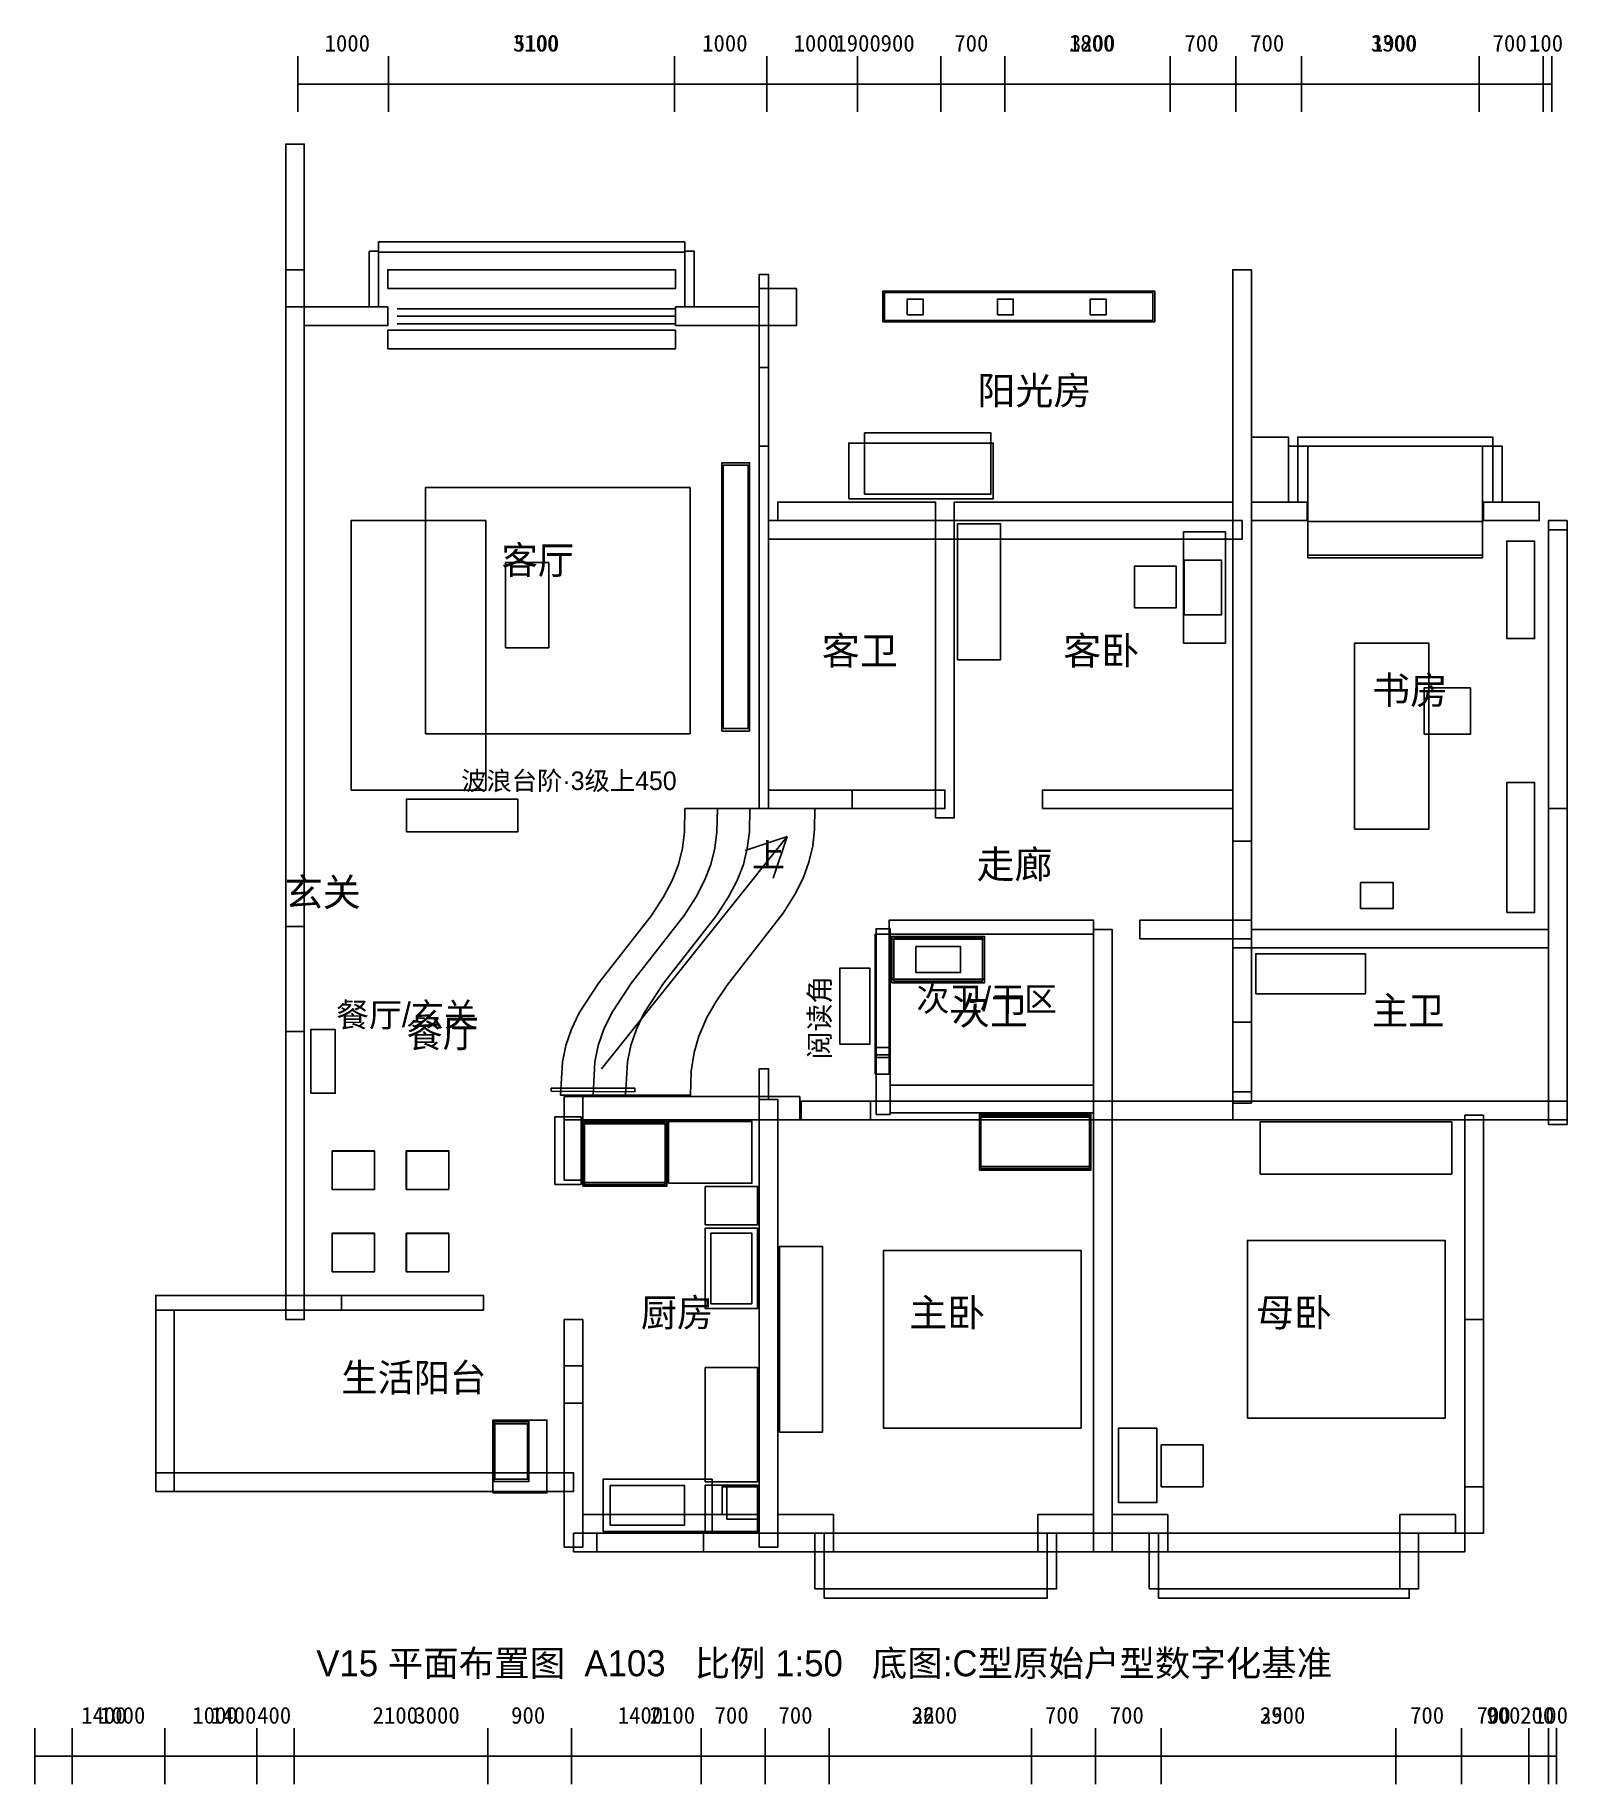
# Model space of a CAD drawing. Header units: millimetres. Extents: x 0 to 16500, y -2700 to 16128.
import ezdxf
from ezdxf.enums import TextEntityAlignment as Align

# ---------------------------------------------------------------- set-up
doc = ezdxf.new("R2010")
doc.units = ezdxf.units.MM
doc.header["$LTSCALE"] = 200
for name, color, linetype in [('A-DESIGN', 1, 'Continuous'), ('A-DIMS', 1, 'Continuous'), ('A-DOOR', 3, 'Continuous'), ('A-FIXT', 4, 'Continuous'), ('A-FURN', 8, 'Continuous'), ('A-TEXT', 7, 'Continuous'), ('A-WALL', 7, 'Continuous'), ('A-WINDOW', 4, 'Continuous')]:
    doc.layers.add(name, color=color, linetype=linetype)
doc.styles.add('HZTXT', font='STHeiti Medium.ttc')

msp = doc.modelspace()

# ---------------------------------------------------------------- linework, layer by layer
at = {"layer": 'A-DESIGN'}
for p, q in [((6100, 5000), (8100, 7500)), ((8100, 7500), (7650, 7350)), ((8100, 7500), (7950, 7050))]:
    msp.add_line(p, q, dxfattribs=at)
at = {"layer": 'A-DIMS'}
for p, q in [((2831, 15300), (2831, 15900)), ((2831, 15300), (2831, 15900)), ((3807, 15300), (3807, 15900)), ((6887, 15300), (6887, 15900)), ((7882, 15300), (7882, 15900)), ((7882, 15300), (7882, 15900)), ((8858, 15300), (8858, 15900)), ((9757, 15300), (9757, 15900)), ((9757, 15300), (9757, 15900)), ((10446, 15300), (10446, 15900)), ((12225, 15300), (12225, 15900)), ((12933, 15300), (12933, 15900)), ((12933, 15300), (12933, 15900)), ((13641, 15300), (13641, 15900)), ((15554, 15300), (15554, 15900)), ((16243, 15300), (16243, 15900)), ((16243, 15300), (16243, 15900)), ((16338, 15300), (16338, 15900)), ((2831, 15600), (7882, 15600)), ((2831, 15600), (3807, 15600)), ((3807, 15600), (6887, 15600)), ((6887, 15600), (7882, 15600)), ((7882, 15600), (9757, 15600)), ((7882, 15600), (8858, 15600)), ((8858, 15600), (9757, 15600)), ((9757, 15600), (12933, 15600)), ((9757, 15600), (10446, 15600)), ((10446, 15600), (12225, 15600)), ((12225, 15600), (12933, 15600)), ((12933, 15600), (16243, 15600)), ((12933, 15600), (13641, 15600)), ((13641, 15600), (15554, 15600)), ((15554, 15600), (16243, 15600)), ((16243, 15600), (16338, 15600)), ((0, -2700), (0, -2100)), ((402, -2700), (402, -2100)), ((1397, -2700), (1397, -2100)), ((1397, -2700), (1397, -2100)), ((2391, -2700), (2391, -2100)), ((2793, -2700), (2793, -2100)), ((2793, -2700), (2793, -2100)), ((4879, -2700), (4879, -2100)), ((5778, -2700), (5778, -2100)), ((5778, -2700), (5778, -2100)), ((7174, -2700), (7174, -2100)), ((7863, -2700), (7863, -2100)), ((7863, -2700), (7863, -2100)), ((8552, -2700), (8552, -2100)), ((10733, -2700), (10733, -2100)), ((11421, -2700), (11421, -2100)), ((11421, -2700), (11421, -2100)), ((12129, -2700), (12129, -2100)), ((14655, -2700), (14655, -2100)), ((15363, -2700), (15363, -2100)), ((15363, -2700), (15363, -2100)), ((16090, -2700), (16090, -2100)), ((16300, -2700), (16300, -2100)), ((16300, -2700), (16300, -2100)), ((16386, -2700), (16386, -2100)), ((0, -2400), (1397, -2400)), ((402, -2400), (1397, -2400)), ((1397, -2400), (2793, -2400)), ((1397, -2400), (2391, -2400)), ((2391, -2400), (2793, -2400)), ((2793, -2400), (5778, -2400)), ((2793, -2400), (4879, -2400)), ((4879, -2400), (5778, -2400)), ((5778, -2400), (7863, -2400)), ((5778, -2400), (7174, -2400)), ((7174, -2400), (7863, -2400)), ((7863, -2400), (11421, -2400)), ((7863, -2400), (8552, -2400)), ((8552, -2400), (10733, -2400)), ((10733, -2400), (11421, -2400)), ((11421, -2400), (15363, -2400)), ((11421, -2400), (12129, -2400)), ((12129, -2400), (14655, -2400)), ((14655, -2400), (15363, -2400)), ((15363, -2400), (16300, -2400)), ((15363, -2400), (16090, -2400)), ((16090, -2400), (16300, -2400)), ((16300, -2400), (16386, -2400))]:
    msp.add_line(p, q, dxfattribs=at)
at = {"layer": 'A-DOOR'}
for points in [[(7800, 11700), (7900, 11700), (7900, 12550), (7800, 12550)], [(8800, 7800), (9700, 7800), (9700, 8000), (8800, 8000)], [(12900, 6300), (13100, 6300), (13100, 7450), (12900, 7450)], [(2700, 5400), (2900, 5400), (2900, 6530), (2700, 6530)], [(12900, 4750), (13100, 4750), (13100, 5500), (12900, 5500)], [(8250, 4450), (9000, 4450), (9000, 4650), (8250, 4650)], [(11600, 4450), (12900, 4450), (12900, 4650), (11600, 4650)], [(2900, 2400), (4830, 2400), (4830, 2560), (2900, 2560)], [(5700, 1400), (5900, 1400), (5900, 2300), (5700, 2300)]]:
    msp.add_lwpolyline(points, close=True, dxfattribs=at)
at = {"layer": 'A-FIXT'}
for points in [[(4205, 8605), (7055, 8605), (7055, 11255), (4205, 11255)], [(14277, 6723), (14627, 6723), (14627, 7003), (14277, 7003)], [(9228, 5925), (10228, 5925), (10228, 6425), (9228, 6425)], [(9228, 5925), (10228, 5925), (10228, 6425), (9228, 6425)], [(9250, 5943), (10206, 5943), (10206, 6407), (9250, 6407)], [(9228, 5965), (10228, 5965), (10228, 6395), (9228, 6395)], [(9488, 6035), (9968, 6035), (9968, 6315), (9488, 6315)], [(5900, 3753), (6805, 3753), (6805, 4445), (5900, 4445)], [(5900, 3735), (6805, 3735), (6805, 4435), (5900, 4435)], [(5900, 3735), (6805, 3735), (6805, 4435), (5900, 4435)], [(5900, 3775), (6805, 3775), (6805, 4405), (5900, 4405)], [(5918, 3753), (6787, 3753), (6787, 4417), (5918, 4417)], [(7280, 2470), (7720, 2470), (7720, 3230), (7280, 3230)], [(4932, 433), (5513, 433), (5513, 1218), (4932, 1218)], [(4941, 557), (5320, 557), (5320, 1200), (4941, 1200)], [(4954, 581), (5306, 581), (5306, 1177), (4954, 1177)], [(4954, 581), (5306, 581), (5306, 1177), (4954, 1177)], [(4954, 581), (5306, 581), (5306, 1177), (4954, 1177)], [(11668, 330), (12082, 330), (12082, 1130), (11668, 1130)], [(11668, 330), (12082, 330), (12082, 1130), (11668, 1130)], [(12130, 500), (12580, 500), (12580, 950), (12130, 950)], [(6195, 85), (6995, 85), (6995, 515), (6195, 515)]]:
    msp.add_lwpolyline(points, close=True, dxfattribs=at)
at = {"layer": 'A-FURN'}
for points in [[(9130, 13040), (12060, 13040), (12060, 13370), (9130, 13370)], [(9150, 13055), (12040, 13055), (12040, 13355), (9150, 13355)], [(9395, 13115), (9565, 13115), (9565, 13285), (9395, 13285)], [(10365, 13115), (10535, 13115), (10535, 13285), (10365, 13285)], [(11365, 13115), (11535, 13115), (11535, 13285), (11365, 13285)], [(8765, 11135), (10320, 11135), (10320, 11735), (8765, 11735)], [(8935, 11185), (10295, 11185), (10295, 11845), (8935, 11845)], [(13710, 10500), (15590, 10500), (15590, 11700), (13710, 11700)], [(7398, 8635), (7697, 8635), (7697, 11524), (7398, 11524)], [(7413, 8662), (7682, 8662), (7682, 11496), (7413, 11496)], [(3404, 8000), (4854, 8000), (4854, 10900), (3404, 10900)], [(9936, 9402), (10400, 9402), (10400, 10866), (9936, 10866)], [(12370, 9580), (12820, 9580), (12820, 10780), (12370, 10780)], [(13710, 10530), (15590, 10530), (15590, 10890), (13710, 10890)], [(15850, 9630), (16150, 9630), (16150, 10680), (15850, 10680)], [(5067, 9532), (5533, 9532), (5533, 10448), (5067, 10448)], [(11840, 9960), (12290, 9960), (12290, 10410), (11840, 10410)], [(12378, 9885), (12778, 9885), (12778, 10475), (12378, 10475)], [(14210, 7580), (15010, 7580), (15010, 9580), (14210, 9580)], [(14960, 8600), (15460, 8600), (15460, 9100), (14960, 9100)], [(15850, 6680), (16150, 6680), (16150, 8080), (15850, 8080)], [(4000, 7550), (5200, 7550), (5200, 7900), (4000, 7900)], [(5716, 5250), (5777, 5425), (5862, 5600), (6074, 5925), (6640, 6650), (6770, 6850), (6861, 7025), (6929, 7200), (6972, 7375), (6994, 7550), (7000, 7800), (7350, 7800), (7700, 7800), (8050, 7800), (8400, 7800), (8395, 7575), (8376, 7400), (8336, 7225), (8272, 7050), (8184, 6875), (8058, 6675), (7456, 5900), (7336, 5725), (7235, 5550), (7148, 5350), (7098, 5175), (7068, 4975), (7060, 4716), (6710, 4716), (6360, 4716), (6010, 4716), (5660, 4716), (5680, 5075), (5716, 5250)], [(13148, 5807), (14328, 5807), (14328, 6237), (13148, 6237)], [(8670, 5263), (8990, 5263), (8990, 6083), (8670, 6083)], [(8670, 5263), (8990, 5263), (8990, 6083), (8670, 6083)], [(8670, 5263), (8990, 5263), (8990, 6083), (8670, 6083)], [(8670, 5263), (8990, 5263), (8990, 6083), (8670, 6083)], [(2970, 4736), (3234, 4736), (3234, 5422), (2970, 5422)], [(5560, 4758), (5560, 4790), (6460, 4790), (6460, 4750), (5560, 4758)], [(5598, 3753), (5882, 3753), (5882, 4482), (5598, 4482)], [(5598, 3753), (5882, 3753), (5882, 4482), (5598, 4482)], [(5598, 3753), (5882, 3753), (5882, 4482), (5598, 4482)], [(6823, 3768), (7722, 3768), (7722, 4432), (6823, 4432)], [(6823, 3768), (7722, 3768), (7722, 4432), (6823, 4432)], [(10172, 3908), (11372, 3908), (11372, 4508), (10172, 4508)], [(10172, 3908), (11372, 3908), (11372, 4508), (10172, 4508)], [(10172, 3948), (11372, 3948), (11372, 4478), (10172, 4478)], [(10187, 3926), (11358, 3926), (11358, 4490), (10187, 4490)], [(13194, 3865), (15258, 3865), (15258, 4429), (13194, 4429)], [(3199, 3700), (3657, 3700), (3657, 4115), (3199, 4115)], [(3200, 3700), (3656, 3700), (3656, 4114), (3200, 4114)], [(3200, 3700), (3656, 3700), (3656, 4114), (3200, 4114)], [(3999, 3700), (4457, 3700), (4457, 4115), (3999, 4115)], [(4000, 3700), (4456, 3700), (4456, 4114), (4000, 4114)], [(4000, 3700), (4456, 3700), (4456, 4114), (4000, 4114)], [(7218, 3318), (7782, 3318), (7782, 3732), (7218, 3732)], [(3199, 2814), (3657, 2814), (3657, 3229), (3199, 3229)], [(3200, 2814), (3656, 2814), (3656, 3228), (3200, 3228)], [(3200, 2814), (3656, 2814), (3656, 3228), (3200, 3228)], [(3999, 2814), (4457, 2814), (4457, 3229), (3999, 3229)], [(4000, 2814), (4456, 2814), (4456, 3228), (4000, 3228)], [(4000, 2814), (4456, 2814), (4456, 3228), (4000, 3228)], [(7218, 2418), (7782, 2418), (7782, 3282), (7218, 3282)], [(8020, 1087), (8480, 1087), (8480, 3087), (8020, 3087)], [(9137, 1132), (11267, 1132), (11267, 3042), (9137, 3042)], [(13058, 1240), (15188, 1240), (15188, 3151), (13058, 3151)], [(7218, 553), (7782, 553), (7782, 1782), (7218, 1782)], [(6118, 18), (7292, 18), (7292, 582), (6118, 582)], [(7218, 18), (7782, 18), (7782, 517), (7218, 517)]]:
    msp.add_lwpolyline(points, close=True, dxfattribs=at)
for points in [[(5660, 4716), (5680, 5075), (5716, 5250), (5777, 5425), (5862, 5600), (6074, 5925), (6640, 6650), (6770, 6850), (6861, 7025), (6929, 7200), (6972, 7375), (6994, 7550), (7000, 7800), (7290, 7800)], [(6010, 4716), (6030, 5075), (6066, 5250), (6127, 5425), (6212, 5600), (6424, 5925), (6990, 6650), (7120, 6850), (7211, 7025), (7279, 7200), (7322, 7375), (7344, 7550), (7350, 7800), (7640, 7800)], [(6360, 4716), (6380, 5075), (6416, 5250), (6477, 5425), (6562, 5600), (6774, 5925), (7340, 6650), (7470, 6850), (7561, 7025), (7629, 7200), (7672, 7375), (7694, 7550), (7700, 7800), (7990, 7800)], [(5950, 4716), (5660, 4716)], [(6300, 4716), (6010, 4716)], [(6650, 4716), (6360, 4716)]]:
    msp.add_lwpolyline(points, dxfattribs=at)
at = {"layer": 'A-WALL'}
for points in [[(2700, 13200), (2900, 13200), (2900, 14953), (2700, 14953)], [(3600, 13200), (3700, 13200), (3700, 13800), (3600, 13800)], [(3700, 13790), (7000, 13790), (7000, 13900), (3700, 13900)], [(7000, 13200), (7100, 13200), (7100, 13800), (7000, 13800)], [(2700, 2300), (2900, 2300), (2900, 13600), (2700, 13600)], [(3800, 13400), (6900, 13400), (6900, 13600), (3800, 13600)], [(12900, 4630), (13100, 4630), (13100, 13600), (12900, 13600)], [(7800, 7800), (7900, 7800), (7900, 13550), (7800, 13550)], [(7800, 13000), (8200, 13000), (8200, 13400), (7800, 13400)], [(2900, 13000), (3800, 13000), (3800, 13200), (2900, 13200)], [(6900, 13000), (7800, 13000), (7800, 13200), (6900, 13200)], [(13100, 11100), (13500, 11100), (13500, 11800), (13100, 11800)], [(13500, 11100), (13600, 11100), (13600, 11700), (13500, 11700)], [(13600, 11700), (15700, 11700), (15700, 11800), (13600, 11800)], [(15700, 11100), (15800, 11100), (15800, 11700), (15700, 11700)], [(8000, 10900), (9700, 10900), (9700, 11100), (8000, 11100)], [(9900, 10900), (12900, 10900), (12900, 11100), (9900, 11100)], [(13100, 10900), (13700, 10900), (13700, 11100), (13100, 11100)], [(15600, 10900), (16200, 10900), (16200, 11100), (15600, 11100)], [(7900, 10700), (13000, 10700), (13000, 10900), (7900, 10900)], [(9700, 7700), (9900, 7700), (9900, 10900), (9700, 10900)], [(16300, 4400), (16500, 4400), (16500, 10900), (16300, 10900)], [(7900, 7800), (9800, 7800), (9800, 8000), (7900, 8000)], [(10850, 7800), (12900, 7800), (12900, 8000), (10850, 8000)], [(9200, 6450), (11400, 6450), (11400, 6600), (9200, 6600)], [(11900, 6400), (13100, 6400), (13100, 6600), (11900, 6600)], [(9050, 5120), (9200, 5120), (9200, 6450), (9050, 6450)], [(9050, 5230), (9200, 5230), (9200, 6450), (9050, 6450)], [(9059, 4507), (9209, 4507), (9209, 6507), (9059, 6507)], [(11400, -200), (11600, -200), (11600, 6500), (11400, 6500)], [(13100, 6300), (16300, 6300), (16300, 6500), (13100, 6500)], [(9050, 4942), (9200, 4942), (9200, 5150), (9050, 5150)], [(7800, 4670), (7900, 4670), (7900, 5000), (7800, 5000)], [(9209, 4524), (11400, 4524), (11400, 4823), (9209, 4823)], [(5700, 4450), (8236, 4450), (8236, 4700), (5700, 4700)], [(5700, 3800), (5900, 3800), (5900, 4700), (5700, 4700)], [(7800, -150), (8000, -150), (8000, 4670), (7800, 4670)], [(8236, 4450), (11400, 4450), (11400, 4650), (8236, 4650)], [(11400, 4450), (16500, 4450), (16500, 4650), (11400, 4650)], [(15400, 0), (15600, 0), (15600, 4500), (15400, 4500)], [(1300, 2400), (3300, 2400), (3300, 2560), (1300, 2560)], [(1300, 450), (1500, 450), (1500, 2400), (1300, 2400)], [(5700, -150), (5900, -150), (5900, 1800), (5700, 1800)], [(1300, 450), (5800, 450), (5800, 650), (1300, 650)], [(1300, 450), (5800, 450), (5800, 650), (1300, 650)], [(7400, 200), (7800, 200), (7800, 500), (7400, 500)], [(7450, 150), (7800, 150), (7800, 500), (7450, 500)], [(5900, 0), (7800, 0), (7800, 200), (5900, 200)], [(8000, 0), (8600, 0), (8600, 200), (8000, 200)], [(10800, 0), (11400, 0), (11400, 200), (10800, 200)], [(11600, 0), (12200, 0), (12200, 200), (11600, 200)], [(14700, 0), (15300, 0), (15300, 200), (14700, 200)], [(6050, -200), (15400, -200), (15400, 0), (6050, 0)], [(8400, -600), (8500, -600), (8500, 0), (8400, 0)], [(10900, -600), (11000, -600), (11000, 0), (10900, 0)], [(12000, -600), (12100, -600), (12100, 0), (12000, 0)], [(14700, -600), (14900, -600), (14900, 0), (14700, 0)], [(8500, -700), (10900, -700), (10900, -600), (8500, -600)], [(12100, -700), (14800, -700), (14800, -600), (12100, -600)]]:
    msp.add_lwpolyline(points, close=True, dxfattribs=at)
at = {"layer": 'A-WINDOW'}
for p, q in [((3900, 13180), (6900, 13180)), ((3900, 13100), (6900, 13100)), ((3900, 13020), (6900, 13020))]:
    msp.add_line(p, q, dxfattribs=at)
for points in [[(3800, 12750), (6900, 12750), (6900, 12950), (3800, 12950)], [(16300, 7800), (16500, 7800), (16500, 10800), (16300, 10800)], [(15400, 500), (15600, 500), (15600, 2300), (15400, 2300)], [(5800, -200), (7200, -200), (7200, 0), (5800, 0)], [(8600, -200), (10800, -200), (10800, 0), (8600, 0)], [(12200, -200), (14700, -200), (14700, 0), (12200, 0)]]:
    msp.add_lwpolyline(points, close=True, dxfattribs=at)

# ---------------------------------------------------------------- texts
at = {"layer": 'A-DESIGN', "style": 'HZTXT'}
for s, p in [('阳光房', (10150, 12150)), ('客卫', (8475, 9350)), ('客卧', (11075, 9350)), ('书房', (14400, 8925)), ('次卫', (9875, 5475)), ('主卧', (9415, 2225)), ('母卧', (13150, 2225))]:
    msp.add_text(s, height=300, dxfattribs=at).set_placement(p)
for s, height, p in [('波浪台阶·3级上450', 200, (5750, 8100)), ('上', 260, (7900, 7300)), ('走廊', 300, (10550, 7200)), ('玄关', 300, (3100, 6900)), ('次卫/干区', 260, (10250, 5750)), ('餐厅/玄关', 260, (4000, 5580))]:
    msp.add_text(s, height=height, dxfattribs=at).set_placement(p, align=Align.MIDDLE_CENTER)
msp.add_text('阅读角', height=220, rotation=90, dxfattribs=at).set_placement((8450, 5550), align=Align.MIDDLE_CENTER)
at = {"layer": 'A-DIMS'}
for s, p in [('1000', (3119, 15950)), ('3100', (5147, 15950)), ('5100', (5157, 15950)), ('1000', (7185, 15950)), ('1000', (8170, 15950)), ('1900', (8620, 15950)), ('900', (9107, 15950)), ('700', (9901, 15950)), ('1800', (11135, 15950)), ('3200', (11145, 15950)), ('700', (12379, 15950)), ('700', (13087, 15950)), ('3300', (14388, 15950)), ('1900', (14397, 15950)), ('700', (15698, 15950)), ('100', (16090, 15950)), ('1400', (498, -2050)), ('1000', (699, -2050)), ('1000', (1694, -2050)), ('1400', (1895, -2050)), ('400', (2392, -2050)), ('2100', (3636, -2050)), ('3000', (4085, -2050)), ('900', (5128, -2050)), ('1400', (6276, -2050)), ('2100', (6620, -2050)), ('700', (7319, -2050)), ('700', (8007, -2050)), ('3600', (9442, -2050)), ('2200', (9442, -2050)), ('700', (10877, -2050)), ('700', (11575, -2050)), ('3900', (13192, -2050)), ('2500', (13192, -2050)), ('700', (14809, -2050)), ('700', (15526, -2050)), ('900', (15631, -2050)), ('200', (15995, -2050)), ('100', (16143, -2050))]:
    msp.add_text(s, height=180, dxfattribs=at).set_placement(p)
at = {"layer": 'A-TEXT'}
for s, p in [('客厅', (5025, 10325)), ('主卫', (14400, 5475)), ('餐厅', (4000, 5230)), ('厨房', (6525, 2225)), ('生活阳台', (3300, 1525))]:
    msp.add_text(s, height=300, dxfattribs=at).set_placement(p)
at = {"layer": 'A-TEXT', "style": 'HZTXT'}
msp.add_text('V15 平面布置图  A103   比例 1:50   底图:C型原始户型数字化基准', height=280, dxfattribs=at).set_placement((8500, -1400), align=Align.MIDDLE_CENTER)

doc.saveas('drawing.dxf')
